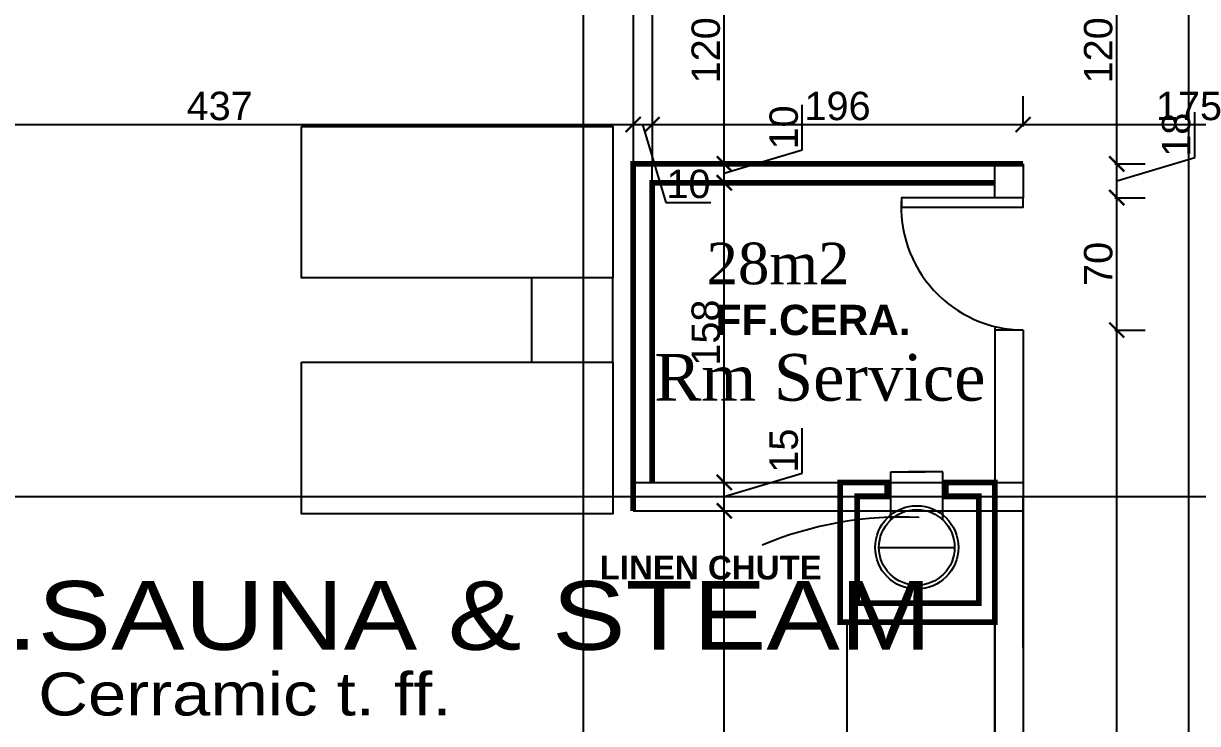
# Model space of a CAD drawing. Extents: x 250879 to 348495, y -51522 to -9360.
# Drawn here: x 298957 to 299577, y -41092 to -40722 of the extents above; entities that cross this region are included whole.
import ezdxf

# ---------------------------------------------------------------- set-up
doc = ezdxf.new("R2010")
doc.units = 0
doc.layers.get('0').update_dxf_attribs({"linetype": 'CONTINUOUS'})
doc.layers.get('DEFPOINTS').update_dxf_attribs({"color": 9, "linetype": 'CONTINUOUS'})
doc.layers.add('A-text finishing', color=6, linetype='CONTINUOUS', lineweight=13)
doc.layers.add('A-text function', color=30, linetype='CONTINUOUS', lineweight=20)
for name, color, linetype in [('AXIS', 1, 'CONTINUOUS'), ('FURNITURE', 4, 'CONTINUOUS'), ('HATCH', 8, 'CONTINUOUS'), ('TEXT', 3, 'CONTINUOUS'), ('WALL', 7, 'CONTINUOUS')]:
    doc.layers.add(name, color=color, linetype=linetype)
doc.styles.add('ARIAL', font='BOD_CR.TTF', dxfattribs={"width": 1.199999999999999})
doc.styles.get("Standard").update_dxf_attribs({"font": 'sanss___.ttf', "height": 15})
doc.styles.add('style2', font='romantic.ttf', dxfattribs={"height": 50})
doc.styles.add('STYLE4', font='arialbd.ttf', dxfattribs={"height": 0.2})
doc.dimstyles.new('STANDARD$0', dxfattribs={"dimscale": 0, "dimtxt": 12, "dimasz": 8, "dimexe": 15, "dimexo": 0.0625, "dimgap": 2, "dimtad": 1, "dimdec": 0, "dimzin": 0, "dimdsep": 46, "dimtxsty": 'Standard', "dimblk1": 'ARCHTICK', "dimblk2": 'ARCHTICK', "dimsah": 1, "dimcen": 0.09, "dimdle": 15, "dimclrd": 3, "dimclre": 3, "dimclrt": 3, "dimazin": 0, "dimtfac": 1, "dimtdec": 0, "dimtofl": 0, "dimtmove": 1, "dimatfit": 3, "dimldrblk": 'ARCHTICK', "dimfxl": 1.045499999999997, "dimfxlon": 1, "dimtolj": 1, "dimtzin": 0, "dimarcsym": 0})

# ---------------------------------------------------------------- blocks, each defined once
blk = doc.blocks.new('_ARCHTICK')
at = {"color": 0, "linetype": 'ByBlock', "const_width": 0.15}
blk.add_lwpolyline([(-0.5, -0.5), (0.5, 0.5)], dxfattribs=at)
blk = doc.blocks.new('*D1836')
at = {"layer": 'DEFPOINTS', "color": 0, "linetype": 'Continuous', "transparency": 16777216}
for p in [(299309.8781320997, -40979.6627527147), (299327.1956362684, -40979.6627527147), (299282.5308176075, -41346.99816644875)]:
    blk.add_point(p, dxfattribs=at)
at = {"layer": 'WALL', "color": 3, "linetype": 'Continuous', "lineweight": -2, "transparency": 16777216}
for p, q in [((299327.1956362684, -41361.99816644875), (299327.1956362684, -40964.6627527147)), ((299326.1501362684, -40979.6627527147), (299342.1956362684, -40979.6627527147)), ((299326.1501362684, -41346.99816644875), (299342.1956362684, -41346.99816644875))]:
    blk.add_line(p, q, dxfattribs=at)
at = {"layer": 'WALL', "color": 3, "linetype": 'Continuous', "lineweight": -2, "transparency": 16777216, "xscale": 8, "yscale": 8, "zscale": 8}
for p, rotation in [((299327.1956362684, -40979.6627527147), 90), ((299327.1956362684, -41346.99816644875), 270)]:
    blk.add_blockref('_ARCHTICK', p, dxfattribs=dict(at, rotation=rotation))
at = {"layer": 'WALL', "color": 3, "linetype": 'Continuous', "transparency": 16777216, "insert": (299317.459010754, -41163.33045958168), "char_height": 15, "attachment_point": 5, "rotation": 90}
blk.add_mtext('\\A1;367', dxfattribs=at)
blk = doc.blocks.new('*D1837')
at = {"layer": 'DEFPOINTS', "color": 0, "linetype": 'Continuous', "transparency": 16777216}
for p in [(299309.8781320997, -40964.66275271471), (299327.1956362684, -40964.66275271471), (299309.8781320997, -40979.6627527147)]:
    blk.add_point(p, dxfattribs=at)
at = {"layer": 'WALL', "color": 3, "linetype": 'Continuous', "lineweight": -2, "transparency": 16777216}
for p, q in [((299368.3746486141, -40959.809049011), (299368.3746486141, -40935.89135353774)), ((299327.1956362684, -40994.6627527147), (299327.1956362684, -40949.66275271471)), ((299327.1956362684, -40972.1627527147), (299368.3746486141, -40959.809049011)), ((299326.1501362684, -40964.66275271471), (299342.1956362684, -40964.66275271471)), ((299326.1501362684, -40979.6627527147), (299342.1956362684, -40979.6627527147))]:
    blk.add_line(p, q, dxfattribs=at)
at = {"layer": 'WALL', "color": 3, "linetype": 'Continuous', "lineweight": -2, "transparency": 16777216, "xscale": 8, "yscale": 8, "zscale": 8}
for p, rotation in [((299327.1956362684, -40964.66275271471), 90), ((299327.1956362684, -40979.6627527147), 270)]:
    blk.add_blockref('_ARCHTICK', p, dxfattribs=dict(at, rotation=rotation))
at = {"layer": 'WALL', "color": 3, "linetype": 'Continuous', "transparency": 16777216, "insert": (299358.6483111655, -40947.85020127433), "char_height": 15, "attachment_point": 5, "rotation": 90}
blk.add_mtext('\\A1;15', dxfattribs=at)
blk = doc.blocks.new('*D1838')
at = {"layer": 'DEFPOINTS', "color": 0, "linetype": 'Continuous', "transparency": 16777216}
for p in [(299324.9016371567, -40806.26470222432), (299327.1956362684, -40806.26470222432), (299309.8781320997, -40964.66275271471)]:
    blk.add_point(p, dxfattribs=at)
at = {"layer": 'WALL', "color": 3, "linetype": 'Continuous', "lineweight": -2, "transparency": 16777216}
for p, q in [((299327.1956362684, -40979.66275271471), (299327.1956362684, -40791.26470222432)), ((299326.1501362684, -40806.26470222432), (299342.1956362684, -40806.26470222432)), ((299326.1501362684, -40964.66275271471), (299342.1956362684, -40964.66275271471))]:
    blk.add_line(p, q, dxfattribs=at)
at = {"layer": 'WALL', "color": 3, "linetype": 'Continuous', "lineweight": -2, "transparency": 16777216, "xscale": 8, "yscale": 8, "zscale": 8}
for p, rotation in [((299327.1956362684, -40806.26470222432), 90), ((299327.1956362684, -40964.66275271471), 270)]:
    blk.add_blockref('_ARCHTICK', p, dxfattribs=dict(at, rotation=rotation))
at = {"layer": 'WALL', "color": 3, "linetype": 'Continuous', "transparency": 16777216, "insert": (299317.4692988198, -40885.46372746947), "char_height": 15, "attachment_point": 5, "rotation": 90}
blk.add_mtext('\\A1;158', dxfattribs=at)
blk = doc.blocks.new('*D1839')
at = {"layer": 'DEFPOINTS', "color": 0, "linetype": 'Continuous', "transparency": 16777216}
for p in [(299324.9016371567, -40796.26470222432), (299327.1956362684, -40796.26470222432), (299324.9016371567, -40806.26470222432)]:
    blk.add_point(p, dxfattribs=at)
at = {"layer": 'WALL', "color": 3, "linetype": 'Continuous', "lineweight": -2, "transparency": 16777216}
for p, q in [((299368.3746486141, -40788.91099852062), (299368.3746486141, -40765.13733596918)), ((299327.1956362684, -40821.26470222432), (299327.1956362684, -40781.26470222432)), ((299327.1956362684, -40801.26470222432), (299368.3746486141, -40788.91099852062)), ((299326.1501362684, -40796.26470222432), (299342.1956362684, -40796.26470222432)), ((299326.1501362684, -40806.26470222432), (299342.1956362684, -40806.26470222432))]:
    blk.add_line(p, q, dxfattribs=at)
at = {"layer": 'WALL', "color": 3, "linetype": 'Continuous', "lineweight": -2, "transparency": 16777216, "xscale": 8, "yscale": 8, "zscale": 8}
for p, rotation in [((299327.1956362684, -40796.26470222432), 90), ((299327.1956362684, -40806.26470222432), 270)]:
    blk.add_blockref('_ARCHTICK', p, dxfattribs=dict(at, rotation=rotation))
at = {"layer": 'WALL', "color": 3, "linetype": 'Continuous', "transparency": 16777216, "insert": (299358.6483111655, -40777.02416724485), "char_height": 15, "attachment_point": 5, "rotation": 90}
blk.add_mtext('\\A1;10', dxfattribs=at)
blk = doc.blocks.new('*D1840')
at = {"layer": 'DEFPOINTS', "color": 0, "linetype": 'Continuous', "transparency": 16777216}
for p in [(299320.4286952579, -40676.26470222425), (299327.1956362684, -40676.26470222425), (299324.9016371567, -40796.26470222432)]:
    blk.add_point(p, dxfattribs=at)
at = {"layer": 'WALL', "color": 3, "linetype": 'Continuous', "lineweight": -2, "transparency": 16777216}
for p, q in [((299327.1956362684, -40811.26470222432), (299327.1956362684, -40661.26470222425)), ((299326.1501362684, -40676.26470222425), (299342.1956362684, -40676.26470222425)), ((299326.1501362684, -40796.26470222432), (299342.1956362684, -40796.26470222432))]:
    blk.add_line(p, q, dxfattribs=at)
at = {"layer": 'WALL', "color": 3, "linetype": 'Continuous', "lineweight": -2, "transparency": 16777216, "xscale": 8, "yscale": 8, "zscale": 8}
for p, rotation in [((299327.1956362684, -40676.26470222425), 90), ((299327.1956362684, -40796.26470222432), 270)]:
    blk.add_blockref('_ARCHTICK', p, dxfattribs=dict(at, rotation=rotation))
at = {"layer": 'WALL', "color": 3, "linetype": 'Continuous', "transparency": 16777216, "insert": (299317.4692988198, -40736.26470222424), "char_height": 15, "attachment_point": 5, "rotation": 90}
blk.add_mtext('\\A1;120', dxfattribs=at)
blk = doc.blocks.new('*D1847')
at = {"layer": 'DEFPOINTS', "color": 0, "linetype": 'Continuous', "transparency": 16777216}
for p in [(298842.053939455, -40766.70730666929), (299279.0002899929, -40771.95331789678), (299279.0002899929, -40775.50214085806)]:
    blk.add_point(p, dxfattribs=at)
at = {"layer": 'WALL', "color": 3, "linetype": 'Continuous', "lineweight": -2, "transparency": 16777216}
for p, q in [((298827.053939455, -40775.50214085806), (299294.0002899929, -40775.50214085806)), ((298842.053939455, -40774.45664085806), (298842.053939455, -40790.50214085806)), ((299279.0002899929, -40774.45664085806), (299279.0002899929, -40790.50214085806))]:
    blk.add_line(p, q, dxfattribs=at)
at = {"layer": 'WALL', "color": 3, "linetype": 'Continuous', "lineweight": -2, "transparency": 16777216, "xscale": 8, "yscale": 8, "zscale": 8, "rotation": 180}
blk.add_blockref('_ARCHTICK', (298842.053939455, -40775.50214085806), dxfattribs=at)
at = {"layer": 'WALL', "color": 3, "linetype": 'Continuous', "lineweight": -2, "transparency": 16777216, "xscale": 8, "yscale": 8, "zscale": 8}
blk.add_blockref('_ARCHTICK', (299279.0002899929, -40775.50214085806), dxfattribs=at)
at = {"layer": 'WALL', "color": 3, "linetype": 'Continuous', "transparency": 16777216, "insert": (299060.5271147239, -40765.76551534366), "char_height": 15, "attachment_point": 5}
blk.add_mtext('\\A1;437', dxfattribs=at)
blk = doc.blocks.new('*D1848')
at = {"layer": 'DEFPOINTS', "color": 0, "linetype": 'Continuous', "transparency": 16777216}
for p in [(299279.0002899929, -40771.95331789678), (299289.0002899931, -40771.95331789678), (299289.0002899931, -40775.50214085806)]:
    blk.add_point(p, dxfattribs=at)
at = {"layer": 'WALL', "color": 3, "linetype": 'Continuous', "lineweight": -2, "transparency": 16777216}
for p, q in [((299264.0002899929, -40775.50214085806), (299304.0002899931, -40775.50214085806)), ((299279.0002899929, -40774.45664085806), (299279.0002899929, -40790.50214085806)), ((299284.000289993, -40775.50214085806), (299296.3539936967, -40816.68115320374)), ((299289.0002899931, -40774.45664085806), (299289.0002899931, -40790.50214085806)), ((299296.3539936967, -40816.68115320374), (299320.1276562482, -40816.68115320374))]:
    blk.add_line(p, q, dxfattribs=at)
at = {"layer": 'WALL', "color": 3, "linetype": 'Continuous', "lineweight": -2, "transparency": 16777216, "xscale": 8, "yscale": 8, "zscale": 8, "rotation": 180}
blk.add_blockref('_ARCHTICK', (299279.0002899929, -40775.50214085806), dxfattribs=at)
at = {"layer": 'WALL', "color": 3, "linetype": 'Continuous', "lineweight": -2, "transparency": 16777216, "xscale": 8, "yscale": 8, "zscale": 8}
blk.add_blockref('_ARCHTICK', (299289.0002899931, -40775.50214085806), dxfattribs=at)
at = {"layer": 'WALL', "color": 3, "linetype": 'Continuous', "transparency": 16777216, "insert": (299308.2408249725, -40806.95481575518), "char_height": 15, "attachment_point": 5}
blk.add_mtext('\\A1;10', dxfattribs=at)
blk = doc.blocks.new('*D1849')
at = {"layer": 'DEFPOINTS', "color": 0, "linetype": 'Continuous', "transparency": 16777216}
for p in [(299289.0002899931, -40771.95331789678), (299485.053939455, -40775.50214085806), (299485.053939455, -40796.26470222426)]:
    blk.add_point(p, dxfattribs=at)
at = {"layer": 'WALL', "color": 3, "linetype": 'Continuous', "lineweight": -2, "transparency": 16777216}
for p, q in [((299485.053939455, -40776.54764085806), (299485.053939455, -40760.50214085806)), ((299274.0002899931, -40775.50214085806), (299500.053939455, -40775.50214085806)), ((299289.0002899931, -40774.45664085806), (299289.0002899931, -40790.50214085806))]:
    blk.add_line(p, q, dxfattribs=at)
at = {"layer": 'WALL', "color": 3, "linetype": 'Continuous', "lineweight": -2, "transparency": 16777216, "xscale": 8, "yscale": 8, "zscale": 8, "rotation": 180}
blk.add_blockref('_ARCHTICK', (299289.0002899931, -40775.50214085806), dxfattribs=at)
at = {"layer": 'WALL', "color": 3, "linetype": 'Continuous', "lineweight": -2, "transparency": 16777216, "xscale": 8, "yscale": 8, "zscale": 8}
blk.add_blockref('_ARCHTICK', (299485.053939455, -40775.50214085806), dxfattribs=at)
at = {"layer": 'WALL', "color": 3, "linetype": 'Continuous', "transparency": 16777216, "insert": (299387.027114724, -40765.76551534366), "char_height": 15, "attachment_point": 5}
blk.add_mtext('\\A1;196', dxfattribs=at)
blk = doc.blocks.new('*D1850')
at = {"layer": 'DEFPOINTS', "color": 0, "linetype": 'Continuous', "transparency": 16777216}
for p in [(299660.3266190385, -40775.50214085806), (299660.3266190385, -40782.10257262686), (299485.053939455, -40796.26470222426)]:
    blk.add_point(p, dxfattribs=at)
at = {"layer": 'WALL', "color": 3, "linetype": 'Continuous', "lineweight": -2, "transparency": 16777216}
for p, q in [((299485.053939455, -40776.54764085806), (299485.053939455, -40760.50214085806)), ((299660.3266190385, -40776.54764085806), (299660.3266190385, -40760.50214085806)), ((299470.053939455, -40775.50214085806), (299675.3266190385, -40775.50214085806))]:
    blk.add_line(p, q, dxfattribs=at)
at = {"layer": 'WALL', "color": 3, "linetype": 'Continuous', "lineweight": -2, "transparency": 16777216, "xscale": 8, "yscale": 8, "zscale": 8, "rotation": 180}
blk.add_blockref('_ARCHTICK', (299485.053939455, -40775.50214085806), dxfattribs=at)
at = {"layer": 'WALL', "color": 3, "linetype": 'Continuous', "lineweight": -2, "transparency": 16777216, "xscale": 8, "yscale": 8, "zscale": 8}
blk.add_blockref('_ARCHTICK', (299660.3266190385, -40775.50214085806), dxfattribs=at)
at = {"layer": 'WALL', "color": 3, "linetype": 'Continuous', "transparency": 16777216, "insert": (299572.6902792467, -40765.77580340949), "char_height": 15, "attachment_point": 5}
blk.add_mtext('\\A1;175', dxfattribs=at)
blk = doc.blocks.new('*D1904')
at = {"layer": 'DEFPOINTS', "color": 0, "linetype": 'Continuous', "transparency": 16777216}
for p in [(299485.0539394577, -40884.13625640946), (299534.5546247707, -40884.13625640946), (299485.0539394549, -41571.5308827882)]:
    blk.add_point(p, dxfattribs=at)
at = {"layer": 'WALL', "color": 3, "linetype": 'Continuous', "lineweight": -2, "transparency": 16777216}
for p, q in [((299534.5546247707, -41586.5308827882), (299534.5546247707, -40869.13625640946)), ((299533.5091247707, -40884.13625640946), (299549.5546247707, -40884.13625640946)), ((299533.5091247707, -41571.5308827882), (299549.5546247707, -41571.5308827882))]:
    blk.add_line(p, q, dxfattribs=at)
at = {"layer": 'WALL', "color": 3, "linetype": 'Continuous', "lineweight": -2, "transparency": 16777216, "xscale": 8, "yscale": 8, "zscale": 8}
for p, rotation in [((299534.5546247707, -40884.13625640946), 90), ((299534.5546247707, -41571.5308827882), 270)]:
    blk.add_blockref('_ARCHTICK', p, dxfattribs=dict(at, rotation=rotation))
at = {"layer": 'WALL', "color": 3, "linetype": 'Continuous', "transparency": 16777216, "insert": (299524.8179992563, -41227.83356959878), "char_height": 15, "attachment_point": 5, "rotation": 90}
blk.add_mtext('\\A1;687', dxfattribs=at)
blk = doc.blocks.new('*D1905')
at = {"layer": 'DEFPOINTS', "color": 0, "linetype": 'Continuous', "transparency": 16777216}
for p in [(299485.0539394549, -40814.13625640942), (299534.5546247707, -40814.13625640942), (299485.0539394577, -40884.13625640946)]:
    blk.add_point(p, dxfattribs=at)
at = {"layer": 'WALL', "color": 3, "linetype": 'Continuous', "lineweight": -2, "transparency": 16777216}
for p, q in [((299534.5546247707, -40899.13625640946), (299534.5546247707, -40799.13625640942)), ((299533.5091247707, -40814.13625640942), (299549.5546247707, -40814.13625640942)), ((299533.5091247707, -40884.13625640946), (299549.5546247707, -40884.13625640946))]:
    blk.add_line(p, q, dxfattribs=at)
at = {"layer": 'WALL', "color": 3, "linetype": 'Continuous', "lineweight": -2, "transparency": 16777216, "xscale": 8, "yscale": 8, "zscale": 8}
for p, rotation in [((299534.5546247707, -40814.13625640942), 90), ((299534.5546247707, -40884.13625640946), 270)]:
    blk.add_blockref('_ARCHTICK', p, dxfattribs=dict(at, rotation=rotation))
at = {"layer": 'WALL', "color": 3, "linetype": 'Continuous', "transparency": 16777216, "insert": (299524.8282873221, -40849.13625640939), "char_height": 15, "attachment_point": 5, "rotation": 90}
blk.add_mtext('\\A1;70', dxfattribs=at)
blk = doc.blocks.new('*D1906')
at = {"layer": 'DEFPOINTS', "color": 0, "linetype": 'Continuous', "transparency": 16777216}
for p in [(299485.0539394549, -40796.26470222426), (299534.5546247707, -40796.26470222426), (299485.0539394549, -40814.13625640942)]:
    blk.add_point(p, dxfattribs=at)
at = {"layer": 'WALL', "color": 3, "linetype": 'Continuous', "lineweight": -2, "transparency": 16777216}
for p, q in [((299575.7336371164, -40792.84677561314), (299575.7336371164, -40768.92908013988)), ((299534.5546247707, -40829.13625640942), (299534.5546247707, -40781.26470222426)), ((299533.5091247707, -40796.26470222426), (299549.5546247707, -40796.26470222426)), ((299534.5546247707, -40805.20047931684), (299575.7336371164, -40792.84677561314)), ((299533.5091247707, -40814.13625640942), (299549.5546247707, -40814.13625640942))]:
    blk.add_line(p, q, dxfattribs=at)
at = {"layer": 'WALL', "color": 3, "linetype": 'Continuous', "lineweight": -2, "transparency": 16777216, "xscale": 8, "yscale": 8, "zscale": 8}
for p, rotation in [((299534.5546247707, -40796.26470222426), 90), ((299534.5546247707, -40814.13625640942), 270)]:
    blk.add_blockref('_ARCHTICK', p, dxfattribs=dict(at, rotation=rotation))
at = {"layer": 'WALL', "color": 3, "linetype": 'Continuous', "transparency": 16777216, "insert": (299566.0072996678, -40780.88792787647), "char_height": 15, "attachment_point": 5, "rotation": 90}
blk.add_mtext('\\A1;18', dxfattribs=at)
blk = doc.blocks.new('*D1907')
at = {"layer": 'DEFPOINTS', "color": 0, "linetype": 'Continuous', "transparency": 16777216}
for p in [(299517.4438147074, -40676.2647022241), (299534.5546247707, -40676.2647022241), (299485.0539394549, -40796.26470222426)]:
    blk.add_point(p, dxfattribs=at)
at = {"layer": 'WALL', "color": 3, "linetype": 'Continuous', "lineweight": -2, "transparency": 16777216}
for p, q in [((299534.5546247707, -40811.26470222426), (299534.5546247707, -40661.2647022241)), ((299533.5091247707, -40676.2647022241), (299549.5546247707, -40676.2647022241)), ((299533.5091247707, -40796.26470222426), (299549.5546247707, -40796.26470222426))]:
    blk.add_line(p, q, dxfattribs=at)
at = {"layer": 'WALL', "color": 3, "linetype": 'Continuous', "lineweight": -2, "transparency": 16777216, "xscale": 8, "yscale": 8, "zscale": 8}
for p, rotation in [((299534.5546247707, -40676.2647022241), 90), ((299534.5546247707, -40796.26470222426), 270)]:
    blk.add_blockref('_ARCHTICK', p, dxfattribs=dict(at, rotation=rotation))
at = {"layer": 'WALL', "color": 3, "linetype": 'Continuous', "transparency": 16777216, "insert": (299524.8282873221, -40736.26470222414), "char_height": 15, "attachment_point": 5, "rotation": 90}
blk.add_mtext('\\A1;120', dxfattribs=at)

msp = doc.modelspace()

# ---------------------------------------------------------------- linework, layer by layer
at = {"layer": 'AXIS'}
for p, q in [((299252.5308176074, -39780.65993761762), (299252.5308176074, -43810.85676950975)), ((299572.6902792467, -43775.49368870068), (299572.6902792467, -40045.98190001406)), ((298458.5469882389, -40971.99816644875), (300794.0714450032, -40971.99816644875))]:
    msp.add_line(p, q, dxfattribs=at)
at = {"layer": 'FURNITURE', "linetype": 'Continuous'}
for points in [[(299103.7475098128, -40776.59178120273), (299268.3626234216, -40776.59178120273), (299268.3626234216, -40856.59178120273), (299103.7475098128, -40856.59178120273), (299103.7475098128, -40776.59178120273)], [(299103.7475098128, -40901.16531523302), (299268.3626234216, -40901.16531523302), (299268.3626234216, -40981.16531523302), (299103.7475098128, -40981.16531523302), (299103.7475098128, -40901.16531523302)]]:
    msp.add_lwpolyline(points, dxfattribs=at)
at = {"layer": 'FURNITURE', "linetype": 'Continuous', "flags": 128}
msp.add_lwpolyline([(299485.053939455, -40814.13625640942), (299420.7486223844, -40814.13625640942), (299420.7486223844, -40819.13625640942), (299485.053939455, -40819.13625640942), (299485.053939455, -40814.13625640942)], dxfattribs=at)
msp.add_lwpolyline([(299391.9147652322, -41346.99816644875), (299470.0539394551, -41346.99816644875), (299470.0539394551, -41038.45427105842), (299391.9147652322, -41038.45427105842)], close=True, dxfattribs=at)
at = {"layer": 'FURNITURE', "linetype": 'Continuous'}
msp.add_arc((299485.9186048409, -40818.80497807261), 65.33700004860707, 175.9023798064067, 269.2417294439223, dxfattribs=at)
msp.add_arc((299485.9186048409, -40818.80497807261), 65.33700004860707, 175.9023798064067, 269.2417294439223, dxfattribs=at)
msp.add_arc((299485.9186048409, -40818.80497807261), 65.33700004860707, 175.9023798064067, 269.2417294439223, dxfattribs=at)
at = {"layer": 'HATCH', "linetype": 'ByBlock', "ltscale": 3}
msp.add_line((298836.3266190385, -40971.99816644875), (299286.1252639562, -40971.99816644875), dxfattribs=at)
at = {"layer": 'WALL', "ltscale": 3}
for p, q in [((299279.0002899929, -40676.26470222427), (299279.0002899929, -40796.26470222433)), ((299289.0002899931, -40676.26470222425), (299289.0002899931, -40796.26470222431)), ((299279.0002899929, -40979.66275271471), (299279.0002899929, -40796.26470222433)), ((299289.000289993, -40964.66275271469), (299289.0002899929, -40796.26470222433)), ((299470.0539394549, -40814.13625640942), (299470.0539394549, -40796.26470222425)), ((299470.053939455, -40814.13625640942), (299470.053939455, -40796.26470222425)), ((299485.053939455, -40796.26470222425), (299485.0539394549, -40814.13625640942)), ((299485.053939455, -40814.13625640942), (299470.053939455, -40814.13625640942)), ((299485.053939455, -40814.13625640942), (299470.053939455, -40814.13625640942)), ((299485.053939455, -40814.13625640942), (299470.053939455, -40814.13625640942)), ((299470.0539394552, -40882.18664709095), (299470.0539394552, -41571.5308827882)), ((299485.0539394549, -40884.13625640942), (299485.0539394549, -41571.5308827882)), ((299485.053939455, -40884.13625640942), (299485.053939455, -40972.1627527147)), ((299279.0002899929, -40964.66275271471), (299485.053939455, -40964.6627527147)), ((299282.5308176074, -40964.6627527147), (299423.2278262257, -40964.6627527147)), ((299282.5308176074, -40964.6627527147), (299423.2278262257, -40964.6627527147)), ((299282.5308176074, -40964.6627527147), (299423.2278262257, -40964.6627527147)), ((299485.0539394547, -41051.95427105843), (299485.0539394547, -40971.99816644872)), ((299279.0002899929, -40979.66275271471), (299485.0539394547, -40979.6627527147))]:
    msp.add_line(p, q, dxfattribs=at)
at = {"layer": 'WALL', "linetype": 'Continuous'}
for p, q in [((299485.053939455, -40884.13625640942), (299470.0539394549, -40884.13625640942)), ((299415.208748867, -40984.41728368295), (299415.208748867, -40958.98339337212)), ((299415.208748867, -40958.98339337212), (299433.2935327177, -40958.98339337212)), ((299442.5986138095, -40958.98339337212), (299424.5138299588, -40958.98339337212)), ((299442.5986138095, -40984.41728368295), (299442.5986138095, -40958.98339337212)), ((299413.3340131352, -40971.99816644875), (299444.2688035974, -40971.99816644875)), ((299408.9036813382, -40998.9929080129), (299448.9036813382, -40998.9929080129))]:
    msp.add_line(p, q, dxfattribs=at)
at = {"layer": 'WALL', "linetype": 'Continuous', "const_width": 3}
for points in [[(299485.053939455, -40796.26470222426), (299279.0002899929, -40796.26470222433), (299279.0002899929, -40979.66275271471)], [(299470.0539394549, -40806.26470222426), (299289.0002899929, -40806.26470222433), (299289.0002899929, -40964.66275271471)], [(299470.0539394551, -41038.45427105842), (299388.3545273755, -41038.45427105842), (299388.3545273755, -40964.6627527147)], [(299388.3545273755, -40964.6627527147), (299397.3523723883, -40964.6627527147), (299413.3340131352, -40964.6627527147), (299413.3340131352, -40971.99816644875), (299397.3523723883, -40971.99816644875)], [(299461.6869107579, -41028.45427105842), (299461.6869107579, -40971.99816644875), (299444.2688035974, -40971.99816644875), (299444.2688035974, -40964.6627527147), (299470.053939455, -40964.66275271469), (299470.0539394551, -41038.45427105842), (299388.3545273755, -41038.45427105842), (299388.3545273755, -40964.6627527147), (299413.3340131352, -40964.6627527147), (299413.3340131352, -40971.99816644875), (299397.3523723883, -40971.99816644875), (299397.3523723883, -41028.45427105842), (299461.6869107579, -41028.45427105842), (299461.6869107579, -40971.99816644875), (299444.2688035974, -40971.99816644875), (299444.2688035974, -40964.6627527147), (299470.053939455, -40964.66275271468)], [(299470.053939455, -40964.6627527147), (299460.9644732244, -40964.6627527147), (299444.2688035974, -40964.6627527147), (299444.2688035974, -40971.99816644875), (299460.9644732244, -40971.99816644875)], [(299462.9509985698, -41038.58096729512), (299462.9509985698, -41038.45427105842)]]:
    msp.add_lwpolyline(points, dxfattribs=at)
at = {"layer": 'WALL', "linetype": 'Continuous'}
msp.add_lwpolyline([(299268.3626234216, -40901.16531523302), (299268.3626234216, -40856.59178120273), (299225.384541519, -40856.59178120273), (299225.384541519, -40901.16531523302)], close=True, dxfattribs=at)
for radius in [22, 20]:
    msp.add_circle((299428.9036813382, -40998.9929080129), radius, dxfattribs=at)
at = {"layer": 'WALL', "linetype": 'Continuous', "ltscale": 3}
msp.add_arc((299421.3623819937, -41175.58189635322), 192.6511385115256, 87.36097488142653, 112.6433075642603, dxfattribs=at)

# ---------------------------------------------------------------- texts
at = {"layer": 'A-text finishing', "style": 'ARIAL', "width": 1.199999999999999}
msp.add_text('Cerramic t. ff.', height=22.67999999999656, dxfattribs=at).set_placement((298964.6426323685, -41087.83007135673))
at = {"layer": 'A-text function', "insert": (298902.8387193028, -41016.80561526022), "char_height": 36.2879999999945, "width": 1099.354111999845, "attachment_point": 1, "style": 'ARIAL'}
msp.add_mtext('G.SAUNA & STEAM', dxfattribs=at)
at = {"layer": 'TEXT'}
for s, insert, char_height, width, attachment_point, style in [('28m2', (299393.3588378594, -40860.22873626852), 21.952, 364.57448, 9, 'style2'), ('FF.CERA.', (299425.6504409836, -40886.99492582012), 16, 173.1975406105419, 9, 'STYLE4'), (' Rm Service', (299465.2341581382, -40896.73539431118), 24.696, 410.14629, 3, 'style2'), ('LINEN CHUTE', (299261.3215444027, -41003.4327697747), 12.5, 158.3714508684634, 1, 'STYLE4')]:
    msp.add_mtext(s, dxfattribs=dict(at, insert=insert, char_height=char_height, width=width, attachment_point=attachment_point, style=style))

# ---------------------------------------------------------------- dimensions: what is measured, and where the dimension line sits
at = {"layer": 'WALL', "linetype": 'Continuous'}
for base, p1, p2, picture, middle in [((299327.1956362684, -40676.26470222425), (299324.9016371567, -40796.26470222432), (299320.4286952579, -40676.26470222425), '*D1840', (299317.4692988198, -40736.26470222424)), ((299534.5546247707, -40676.2647022241), (299485.0539394549, -40796.26470222426), (299517.4438147074, -40676.2647022241), '*D1907', (299524.8282873221, -40736.26470222414)), ((299327.1956362684, -40796.26470222432), (299324.9016371567, -40806.26470222432), (299324.9016371567, -40796.26470222432), '*D1839', (299358.6483111655, -40786.91099852057)), ((299534.5546247707, -40796.26470222426), (299485.0539394549, -40814.13625640942), (299485.0539394549, -40796.26470222426), '*D1906', (299566.0072996678, -40790.84677561309)), ((299327.1956362684, -40806.26470222432), (299309.8781320997, -40964.66275271471), (299324.9016371567, -40806.26470222432), '*D1838', (299317.4692988198, -40885.46372746947)), ((299534.5546247707, -40814.13625640942), (299485.0539394577, -40884.13625640946), (299485.0539394549, -40814.13625640942), '*D1905', (299524.8282873221, -40849.13625640939)), ((299534.5546247707, -40884.13625640946), (299485.0539394549, -41571.5308827882), (299485.0539394577, -40884.13625640946), '*D1904', (299524.8179992563, -41227.83356959878)), ((299327.1956362684, -40964.66275271471), (299309.8781320997, -40979.6627527147), (299309.8781320997, -40964.66275271471), '*D1837', (299358.6483111655, -40957.80904901095)), ((299327.1956362684, -40979.6627527147), (299282.5308176075, -41346.99816644875), (299309.8781320997, -40979.6627527147), '*D1836', (299317.459010754, -41163.33045958168))]:
    dim = msp.add_linear_dim(base=base, p1=p1, p2=p2, angle=90, dimstyle='STANDARD$0', override={"dimscale": 1}, dxfattribs=at)
    dim.commit()
    dim.dimension.update_dxf_attribs({"geometry": picture, "text_midpoint": middle})
for base, p1, p2, picture, middle in [((299279.0002899929, -40775.50214085806), (298842.053939455, -40766.70730666929), (299279.0002899929, -40771.95331789678), '*D1847', (299060.5271147239, -40765.76551534366)), ((299485.053939455, -40775.50214085806), (299289.0002899931, -40771.95331789678), (299485.053939455, -40796.26470222426), '*D1849', (299387.027114724, -40765.76551534366)), ((299660.3266190385, -40775.50214085806), (299485.053939455, -40796.26470222426), (299660.3266190385, -40782.10257262686), '*D1850', (299572.6902792467, -40765.77580340949)), ((299289.0002899931, -40775.50214085806), (299279.0002899929, -40771.95331789678), (299289.0002899931, -40771.95331789678), '*D1848', (299298.3539936967, -40806.95481575518))]:
    dim = msp.add_linear_dim(base=base, p1=p1, p2=p2, dimstyle='STANDARD$0', override={"dimscale": 1}, dxfattribs=at)
    dim.commit()
    dim.dimension.update_dxf_attribs({"geometry": picture, "text_midpoint": middle})

doc.saveas('drawing.dxf')
